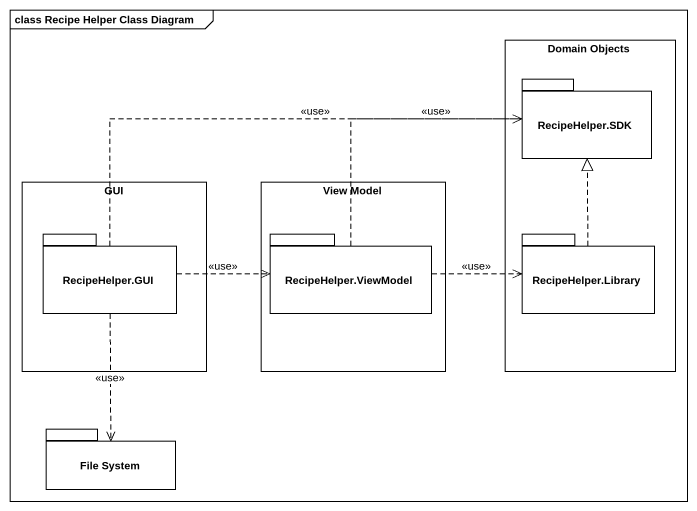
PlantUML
@startuml
mainframe class Recipe Helper Class Diagram
rectangle "Domain Objects" as Domain_Objects {
  package "RecipeHelper.SDK" as RecipeHelper_SDK {
  }
  package "RecipeHelper.Library" as RecipeHelper_Library {
  }
}
rectangle GUI {
  package "RecipeHelper.GUI" as RecipeHelper_GUI {
  }
}
rectangle "View Model" as View_Model {
  package "RecipeHelper.ViewModel" as RecipeHelper_ViewModel {
  }
}
package "File System" as File_System {
}
RecipeHelper_GUI .right.> RecipeHelper_SDK : <<use>>
RecipeHelper_GUI .right.> RecipeHelper_ViewModel : <<use>>
RecipeHelper_GUI ..> File_System : <<use>>
RecipeHelper_ViewModel .up.> RecipeHelper_SDK : <<use>>
RecipeHelper_ViewModel .right.> RecipeHelper_Library : <<use>>
RecipeHelper_Library .up.|> RecipeHelper_SDK
@enduml
